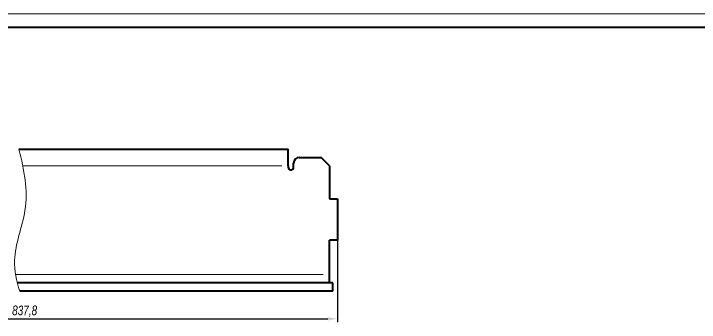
# Model space of a CAD drawing. Header units: millimetres. Extents: x 12064 to 35004, y -6103 to -2658.
# Drawn here: x 28548.4 to 28796.2, y -2835.7 to -2723.9 of the extents above; entities that cross this region are included whole.
import ezdxf

# ---------------------------------------------------------------- set-up
doc = ezdxf.new("R2010")
doc.units = ezdxf.units.MM
for name, color, linetype, lineweight in [('Layer_04', 7, 'Continuous', 40), ('Layer_05', 6, 'Continuous', 13), ('Layer_06', 7, 'Continuous', 40), ('Layer_09', 1, 'Continuous', 15), ('Layer_10', 6, 'Continuous', 15)]:
    doc.layers.add(name, color=color, linetype=linetype, lineweight=lineweight)
doc.styles.add('Style_01', font='ARIALNI.TTF', dxfattribs={"width": 0.9, "height": 3.5})
doc.dimstyles.new('DimStyle_01', dxfattribs={"dimtxt": 3.5, "dimasz": 3.5, "dimexe": 1.25, "dimexo": 0, "dimtad": 1, "dimdec": 1, "dimtxsty": 'Style_01', "dimcen": 2.5, "dimazin": 3, "dimtfac": 1, "dimtdec": 1, "dimtmove": 0, "dimatfit": 3})

# ---------------------------------------------------------------- blocks, each defined once
blk = doc.blocks.new('*D1462')
at = {"layer": 'Defpoints', "color": 0, "ltscale": 0.5}
for p in [(28439.35, -2790.9), (28665.42, -2790.9), (28665.42, -2834.4)]:
    blk.add_point(p, dxfattribs=at)
at = {"layer": 'Layer_09', "color": 0, "lineweight": -2, "ltscale": 0.5}
for p, q in [((28439.35, -2790.9), (28439.35, -2835.65)), ((28665.42, -2790.9), (28665.42, -2835.65)), ((28442.85, -2834.4), (28661.92, -2834.4))]:
    blk.add_line(p, q, dxfattribs=at)
at = {"layer": 'Layer_09', "color": 0, "ltscale": 0.5}
for points in [[(28442.85, -2833.82), (28442.85, -2834.98), (28439.35, -2834.4)], [(28661.92, -2833.82), (28661.92, -2834.98), (28665.42, -2834.4)]]:
    blk.add_solid(points, dxfattribs=at)
at = {"layer": 'Layer_09', "color": 0, "ltscale": 0.5, "insert": (28552.38, -2831.67), "char_height": 3.5, "attachment_point": 5, "style": 'Style_01'}
blk.add_mtext('837,8', dxfattribs=at)

msp = doc.modelspace()

# ---------------------------------------------------------------- linework, layer by layer
at = {"layer": 'Layer_04'}
for p, q in [((28550.28, -2773), (28647.62, -2773)), ((28647.62, -2779), (28647.62, -2773)), ((28649.62, -2779.5), (28649.62, -2778)), ((28651.62, -2776), (28659.52, -2776)), ((28662.52, -2779), (28659.52, -2776)), ((28647.62, -2779), (28647.62, -2779.5)), ((28662.52, -2779), (28662.52, -2790.9)), ((28662.52, -2790.9), (28665.42, -2790.9)), ((28665.42, -2790.9), (28665.42, -2805.9)), ((28665.42, -2805.9), (28662.52, -2805.9)), ((28662.52, -2818.4), (28662.52, -2805.9)), ((28662.52, -2821.4), (28662.52, -2818.4)), ((28663.77, -2821.4), (28549.77, -2821.4)), ((28663.77, -2824.4), (28663.77, -2821.4)), ((28663.77, -2824.4), (28550.6, -2824.4))]:
    msp.add_line(p, q, dxfattribs=at)
for centre, radius, start, end in [((28651.62, -2778), 2, 90, 180), ((28648.62, -2779.5), 1, 180, 270), ((28648.62, -2779.5), 1, 270, 0)]:
    msp.add_arc(centre, radius, start, end, dxfattribs=at)
at = {"layer": 'Layer_05'}
msp.add_line((29245.1, -2723.93), (28354.1, -2723.93), dxfattribs=at)
at = {"layer": 'Layer_06', "linetype": 'Continuous'}
msp.add_line((29240.1, -2728.93), (28374.1, -2728.93), dxfattribs=at)
at = {"layer": 'Layer_10', "ltscale": 0.5}
for p, q in [((28551.71, -2779), (28645.33, -2779)), ((28549.14, -2818.4), (28660.34, -2818.4))]:
    msp.add_line(p, q, dxfattribs=at)
msp.add_open_spline([(28550.6, -2824.4), (28549.49, -2820.68), (28547.26, -2810.93), (28554.79, -2793.93), (28552.24, -2780.42), (28550.28, -2773)], degree=3, knots=[4.47349, 4.47349, 4.47349, 4.47349, 15.888141, 34.333966, 56.744879, 56.744879, 56.744879, 56.744879], dxfattribs=at)

# ---------------------------------------------------------------- dimensions: what is measured, and where the dimension line sits
at = {"layer": 'Layer_09', "ltscale": 0.5}
dim = msp.add_linear_dim(base=(28665.42, -2834.4), p1=(28439.35, -2790.9), p2=(28665.42, -2790.9), angle=180, text='837,8', dimstyle='DimStyle_01', dxfattribs=at)
dim.commit()
dim.dimension.update_dxf_attribs({"geometry": '*D1462', "text_midpoint": (28552.38, -2831.67)})

doc.saveas('drawing.dxf')
